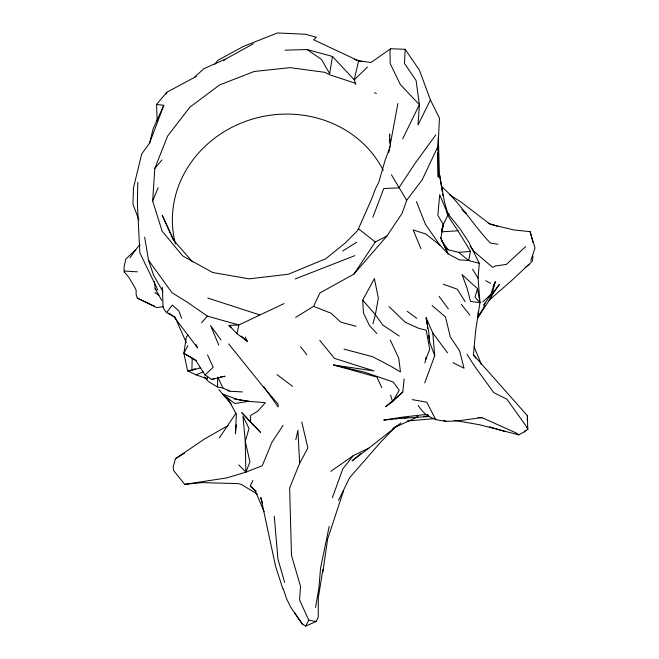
<?xml version="1.0" encoding="UTF-8"?>
<svg xmlns="http://www.w3.org/2000/svg" width="659" height="659" viewBox="0 0 659 659"><rect width="100%" height="100%" fill="white"/><g stroke="black" fill="none" stroke-linecap="round" stroke-linejoin="round"><path stroke-width="0.99" d="M250.568 421.982L241.705 412.608L260.47 432.362L250.568 421.982L250.585 415.516L257.661 411.257L265.313 402.74L248.723 401.306L238.056 399.692L222.643 394.033L234.67 403.539L248.723 401.306L234.06 398.876M532.958 256.178L532.34 261.244L510.898 281.212L489.011 300.29M527.299 420.442L527.381 415.689L473.426 354.839L475.757 329.731L479.958 302.703L478.08 278.123L479.291 263.312L468.763 242.084L459.562 228.187L447.255 212.981M163.292 306.797L156.636 307.547L137.278 298.115L136.116 294.491L136.149 290.397L134.766 287.316L128.802 277.299L124.296 271.978L124.32 271.038L137.393 271.821M137.805 182.329L137.369 203.417L139.832 252.792L157.872 290.042M187.906 345.604L183.877 353.315L187.626 370.902L191.851 370.366L192.214 358.323L183.877 353.315L186.291 337.07L188.037 335.011M283.345 589.022L286.459 598.537L290.833 607.384L302.3 624.04L305.776 626.05L316.139 621.536L318.272 617.046L318.305 597.837L322.935 569.318M242.397 391.916L229.431 391.24L222.89 387.937L217.429 386.981L217.742 378.085M437.914 149.667L438.359 137.599L439.454 176.579M405.17 49.293L404.469 63.388L416.06 80.456L419.396 104.641L418.037 124.963L430.401 99.929L419.47 70.258L405.17 49.293L390.639 48.733L371.033 62.473L358.595 60.834L313.659 39.795L316.328 37.275L305.603 34.252L277.497 32.95L243.328 46.443L217.865 60.315L214.883 64.17M437.922 149.651L439.446 118.076L430.401 99.929M390.136 146.776L385.284 159.725L378.752 182.378L375.457 188.828L371.8 198.573L358.471 228.731L357.021 231.169L345.044 243.171L325.768 258.732L288.395 274.243L249.226 278.848L212.717 272.521L182.7 255.923L162.114 231.152L152.666 200.946L154.816 168.457L160.005 155.236L167.633 136.026L189.907 107.12L219.678 84.896L254.217 71.469L290.158 67.655L324.78 72.325L330.711 75.151L354.353 82.902L355.951 84.278L354.278 79.83L332.441 56.452L307.119 49.532L285.017 50.166M236.301 424.767L235.411 433.803L236.375 414.404L227.396 397.344M391.85 401.413L385.614 406.727L392.599 401.619L402.764 392.105L404.165 378.818M322.828 572.35L327.638 538.971L343.693 490.37M190.583 370.07L187.626 370.902L196.11 374.856L207.28 378.851L207.692 376.058M332.441 56.452L329.665 73.709L321.526 59.458L307.119 49.532M315.554 607.45L318.948 587.466L320.538 568.182L329.212 526.352M416.43 201.572L425.492 224.48L439.973 245.214L447.963 253.797L459.249 259.852L468.631 260.511L470.518 251.408L457.923 230.774L442.016 231.803L443.26 224.513L448.12 214.818L444.413 201.654L439.339 173.531L442.247 191.555M448.12 214.818L439.718 194.702L437.848 215.345L443.26 224.513L440.855 238.261L447.963 253.797L440.517 237.471M388.835 152.336L397.871 103.512M245.214 337.078L247.487 341.453L236.968 333.676L238.846 324.978L284.045 303.601M295.784 439.751L297.934 430.278L299.623 463.384L289.622 488.006L291.492 555.389L300.512 586.337L299.598 600.003L308.742 620.152L305.776 626.05M358.595 60.834L354.278 79.83L367.491 67.053M424.882 363.051L426.241 357.079M138.876 219.851L132.978 204.265L133.456 187.889L141.718 153.926L149.568 143.16L153.143 128.826L163.794 105.308L156.537 104.493L157.172 120.811M493.056 286.368L495.271 281.846L491.252 297.25L478.245 316.855L478.137 311.88M372.936 323.915L375.383 314.681L378.34 298.082L374.386 278.568L362.697 300.142L363.43 312.91L369.559 325.711L376.841 333.512M228.179 425.492L204.471 439.026L175.385 458.779L173.152 467.042L173.712 470.666L184.709 484.349L202.395 482.61L238.443 483.648L241.309 484.39L257.43 494.201M441.967 229.283L443.26 224.513M477.511 288.658L474.966 297.16L479.958 302.703L470.518 301.427L467.066 288.016L462.017 274.597L477.511 288.658L479.958 302.703M390.639 48.733L389.98 50.817L390.194 63.593L400.375 84.624L419.396 104.641L402.674 138.843M530.693 260.849L535.034 248.039L530.124 231.688L513.715 229.917L490.115 224.241L460.641 201.712L449.446 194.71M437.897 152.707L438.194 177.131L437.947 146.504L422.213 179.759L406.685 200.303L402.163 213.269L386.882 236.07L353.916 274.086L319.92 292.95L313.56 306.369L295.677 317.35M332.375 497.776L342.795 468.846L353.381 455.583L368.842 448.153L400.993 422.897M485.082 302.638L483.747 305.348L490.593 294.721L495.271 281.846M424.734 382.92L434.734 355.687L432.782 332.943L426.109 317.646L427.098 324.508M149.568 143.16L163.794 105.308M372.903 217.157L383.76 188.499L398.852 187.889L414.972 163.498L435.731 134.98M238.731 464.867L245.873 472.149L249.942 461.951L245.255 441.357L242.982 416.109L249.011 428.474L245.255 441.357L245.873 472.149L226.935 477.882L184.709 484.349M425.632 359.633L429.759 349.369L426.192 330.143L419.058 328.479L405.277 322.284L389.032 306.608M152.666 200.946L158.135 187.658M166.117 93.99L166.875 92.227L196.382 76.37M264.111 511.722L255.445 491.268L250.231 486.021L252.85 480.535M338.504 500.379L349.649 477.668L381.067 441.719L395.153 427.213L417.905 416.809M299.623 463.384L307.868 447.988L301.764 421.982M478.245 316.855L482.38 309.977M483.928 307.407L484.966 305.685M477.429 318.124L481.688 311.081M482.759 309.318L484.357 306.674M283.123 425.319L271.961 442.247L262.257 465.732L245.873 472.149M353.916 274.086L375.251 242.01L386.882 236.07M219.332 437.914L235.963 413.259M489.802 298.148L499.39 284.383L491.136 295.578M454.125 420.335L479.414 424.726L518.798 434.849L524.276 431.859L525.38 430.327M129.98 257.735L138.629 245.865L140.243 245.181M195.814 344.41L197.667 347.944L173.754 316.526L166.579 312.572L172.337 305.076L178.861 310.966L181.62 318.231M154.816 168.457L161.974 159.948M156.537 104.493L166.875 92.227M201.555 322.803L207.354 316.122L238.846 324.978L229.002 325.373L236.968 333.676M183.877 353.315L195.476 359.913L205.023 375.037L213.178 367.162L207.494 354.872M135.754 249.522L125.787 259.086L123.966 267.579L124.296 271.978M525.725 246.581L506.301 264.44L495.609 265.939L492.635 267.365L474.34 251.738L470.106 246.128M482.8 301.871L490.593 294.721M194.512 77.128L204.01 68.61L225.353 59.211L253.353 43.733M393.415 400.079L402.764 392.105M360.679 453.689L352.095 460.888L368.842 448.153M392.509 429.1L396.496 425.912M525.132 267.538L529.177 264.416M223.772 60.406L225.353 59.211M393.514 428.366L395.153 427.213M524.276 431.859L527.768 429.396L527.381 415.689M330.752 471.35L353.381 455.583M342.664 251.021L356.741 242.183M175.385 458.779L184.611 453.005M196.11 374.856L203.277 371.816M205.023 375.037L211.877 379.452L214.406 378.439M295.125 278.988L354.888 255.618M415.862 417.287L417.831 416.694M191.851 370.366L200.303 367.87M192.552 369.51L195.501 368.678M211.877 379.452L225.131 376.256L220.534 376.775M401.092 418.168L383.736 420.137L402.155 417.172L426.307 414.42L428.235 415.112M518.798 434.849L516.607 433.161L482.133 417.707C459.48 419.626 432.971 429.157 418.144 405.409M404.041 417.872L407.979 417.485M407.196 421.002L433.803 418.671M445.393 248.459L448.128 249.753L458.713 252.331L470.518 251.408M395.178 418.762L429.133 416.513L426.307 414.42M423.91 416.224L425.953 416.159M478.047 417.485L482.133 417.707M381.792 387.665L376.915 377.088L333.495 364.962L374.007 370.935L334.426 358.348L319.763 340.316M497.784 244.242L490.288 243.006C473.113 224.917 460.353 202.939 441.489 186.497M412.229 399.626L426.768 402.196L435.83 419.89M308.742 620.152L316.139 621.536M333.495 364.962L364.369 372.129L393.299 382.072L399.239 390.252L392.599 401.619L390.54 395.021M479.291 263.312L468.631 260.511L458.713 252.331M344.006 349.138L372.475 356.643L390.301 365.91L400.483 371.964L398.736 358.15L390.293 340.069M356.074 326.304L340.794 322.136L331.016 313.19L313.56 306.369M354.163 59.45L362.104 61.641M489.382 426.81L494.126 428.226M496.021 428.795L505.511 431.637M207.758 298.049L259.407 314.804M488.179 223.236L497.611 226.301M376.388 93.438L374.534 92.754M443.647 420.623L446.538 421.653M443.21 284.186L457.362 289.252L465.122 301.69M137.278 298.115L154.255 306.097M453.013 362.714L464.027 368.192L459.636 350.909L450.352 337.013L445.484 316.93L432.082 305.537M485.749 280.734L490.461 283.288M217.429 386.981L208.458 381.569L204.364 377.121M154.881 292.604L158.959 295.141M358.471 228.731L375.251 242.01M192.214 358.323L196.473 361.041M399.263 336.024L382.747 325.002L375.383 314.681L362.697 300.142M204.85 377.203L207.28 378.851M207.354 316.122L187.741 302.489L172.024 292.744L148.506 260.165L144.683 237.149M168.951 313.074L173.754 316.526M407.229 311.295L416.801 318.388M277.101 374.666L292.555 386.347M463.277 211.086L466.424 213.516L461.951 209.414M439.973 245.214L425.879 234.027L413.119 229.917L420.953 248.723M250.231 486.021L256.17 491.153M229.002 325.373L231.309 327.383M241.326 336.09L247.487 341.453M227.899 389.897L229.431 391.24M447.37 212.478L449.422 214.373M231.317 404.321L218.837 389.543M192.634 261.952L174.165 240.922L162.229 215.287L170.113 232.948M166.579 312.572L164.149 309.623L162.987 306.204L162.386 287.225M461.341 304.351L469.859 315.093M447.519 352.886L432.782 332.943M228.681 343.916L262.628 386.083L278.098 404.132L278.131 406.883L263.633 386.503M300.537 346.667L306.946 354.797M154.478 281.442L155.104 288.593L156.298 290.141M439.083 296.369L448.359 308.882M221.07 340.077L210.583 325.53L218.78 345.135M441.341 240.238L448.128 249.753M473.426 354.839L475.765 358.208M294.466 612.582L302.3 624.04M457.923 230.774L449.586 218.442L446.934 212.873M466.976 354.336L475.254 367.121L493.756 392.632L506.853 399.181L525.561 425.261L527.768 429.396L527.579 427.254M406.685 200.303L391.446 174.816M472.577 269.3L478.08 278.123M163.028 291.673L153.605 275.273L148.506 260.165M155.104 288.593L161.735 300.463M217.775 377.096L222.89 387.937M186.283 342.614L174.767 316.551M170.945 234.81L173.432 240.387M474.134 347.005L481.449 364.534M428.647 335.283L429.635 342.145L434.734 355.687M282.966 589.162L275.594 566.386L260.816 497.487L262.595 503.385M284.672 582.482L277.95 559.079L274.268 516.318M530.124 231.688L532.999 242.438M426.109 317.646L428.729 331.971L429.635 342.145M442.568 193.557L442.889 195.558M427.378 326.469L427.658 328.429M389.766 136.001L389.609 133.975L389.914 143.407M390.004 139.033L390.482 145.112M441.859 228.722L442.016 231.803M175.5 243.954A110.869 101.75 -12.3 0 1 246.573 121.001A110.869 101.75 -12.3 0 1 383.241 170.368"/></g></svg>
